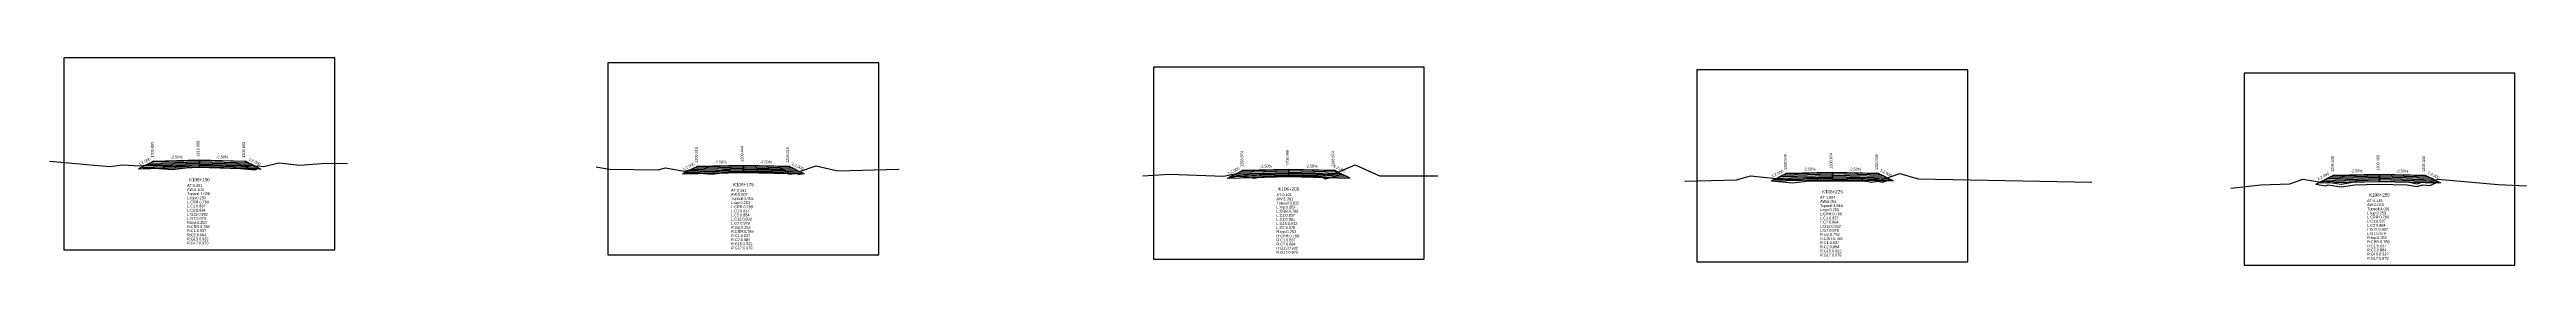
# Model space of a CAD drawing. Extents: x -7 to 78429, y 1189 to 1262.
# Drawn here: x 49385.5 to 49657.2, y 1198.5 to 1221.2 of the extents above; entities that cross this region are included whole.
import ezdxf
from ezdxf.enums import TextEntityAlignment as Align

# ---------------------------------------------------------------- set-up
doc = ezdxf.new("R2010")
doc.units = 0

msp = doc.modelspace()

# ---------------------------------------------------------------- linework, layer by layer
at = {"layer": 'A4_BORDER', "color": 7}
for points in [[(49387.129, 1200.165), (49416.829, 1200.165), (49416.829, 1221.165), (49387.129, 1221.165), (49387.129, 1200.165)], [(49446.789, 1199.635), (49476.489, 1199.635), (49476.489, 1220.635), (49446.789, 1220.635), (49446.789, 1199.635)], [(49506.616, 1199.154), (49536.316, 1199.154), (49536.316, 1220.154), (49506.616, 1220.154), (49506.616, 1199.154)], [(49566.233, 1198.86), (49595.933, 1198.86), (49595.933, 1219.86), (49566.233, 1219.86), (49566.233, 1198.86)], [(49626.236, 1198.509), (49655.936, 1198.509), (49655.936, 1219.509), (49626.236, 1219.509), (49626.236, 1198.509)]]:
    msp.add_lwpolyline(points, dxfattribs=at)
at = {"layer": 'CLEAR_GROUND', "color": 8}
for points in [[(49395.325, 1209.056), (49395.412, 1209.05), (49396.586, 1209.159), (49399.021, 1208.976), (49400.494, 1209.13), (49401.927, 1209.218), (49406.503, 1209.085), (49408.042, 1208.913), (49408.411, 1209.059), (49408.714, 1209.015)], [(49455.025, 1208.512), (49455.146, 1208.491), (49455.746, 1208.639), (49458.255, 1208.444), (49459.505, 1208.627), (49461.557, 1208.68), (49465.783, 1208.655), (49466.778, 1208.444), (49467.39, 1208.57), (49467.787, 1208.412), (49468.18, 1208.548)], [(49514.725, 1208.004), (49515.895, 1208.255), (49517.658, 1208.03), (49518.999, 1208.238), (49521.406, 1208.309), (49524.924, 1208.241), (49525.456, 1207.958), (49526.423, 1208.168), (49527.213, 1208.5)], [(49574.425, 1207.72), (49576.75, 1207.487), (49578.531, 1207.712), (49581.014, 1207.734), (49584.481, 1207.728), (49585.41, 1207.563), (49586.087, 1207.682), (49586.585, 1207.566), (49587.466, 1207.857)], [(49634.125, 1207.359), (49635.174, 1207.192), (49635.476, 1207.272), (49636.874, 1207.068), (49638.378, 1207.297), (49641.014, 1207.354), (49644.118, 1207.297), (49645.232, 1207.086), (49645.794, 1207.279), (49646.629, 1207.229), (49647.535, 1207.597), (49647.58, 1207.593)]]:
    msp.add_lwpolyline(points, dxfattribs=at)
at = {"layer": 'DESIGN_ROAD_TRIMMED', "color": 1}
for points in [[(49395.325, 1209.056), (49396.979, 1209.883), (49396.979, 1209.883), (49396.874, 1209.83), (49396.874, 1209.83), (49396.558, 1209.672), (49396.558, 1209.672), (49396.242, 1209.515), (49396.242, 1209.515), (49395.926, 1209.357), (49395.926, 1209.357), (49395.611, 1209.199), (49395.611, 1209.199), (49395.295, 1209.041), (49401.979, 1209.208), (49401.979, 1209.358), (49401.979, 1209.358), (49401.979, 1209.508), (49401.979, 1209.508), (49401.979, 1209.658), (49401.979, 1209.658), (49401.979, 1209.808), (49401.979, 1209.808), (49401.979, 1209.958), (49401.979, 1209.958), (49401.979, 1210.008), (49401.979, 1210.008), (49401.979, 1210.008), (49401.979, 1210.008), (49401.979, 1210.008), (49401.979, 1209.958), (49401.979, 1209.958), (49401.979, 1209.808), (49401.979, 1209.808), (49401.979, 1209.658), (49401.979, 1209.658), (49401.979, 1209.508), (49401.979, 1209.508), (49401.979, 1209.358), (49401.979, 1209.358), (49401.979, 1209.208), (49408.663, 1209.041), (49408.348, 1209.199), (49408.348, 1209.199), (49408.032, 1209.357), (49408.032, 1209.357), (49407.716, 1209.515), (49407.716, 1209.515), (49407.4, 1209.672), (49407.4, 1209.672), (49407.084, 1209.83), (49407.084, 1209.83), (49406.979, 1209.883), (49406.979, 1209.883), (49408.714, 1209.015)], [(49455.025, 1208.512), (49456.639, 1209.319), (49456.639, 1209.319), (49456.534, 1209.266), (49456.534, 1209.266), (49456.218, 1209.108), (49456.218, 1209.108), (49455.902, 1208.951), (49455.902, 1208.951), (49455.587, 1208.793), (49455.587, 1208.793), (49455.271, 1208.635), (49455.271, 1208.635), (49454.955, 1208.477), (49461.639, 1208.644), (49461.639, 1208.794), (49461.639, 1208.794), (49461.639, 1208.944), (49461.639, 1208.944), (49461.639, 1209.094), (49461.639, 1209.094), (49461.639, 1209.244), (49461.639, 1209.244), (49461.639, 1209.394), (49461.639, 1209.394), (49461.639, 1209.444), (49461.639, 1209.444), (49461.639, 1209.444), (49461.639, 1209.444), (49461.639, 1209.444), (49461.639, 1209.394), (49461.639, 1209.394), (49461.639, 1209.244), (49461.639, 1209.244), (49461.639, 1209.094), (49461.639, 1209.094), (49461.639, 1208.944), (49461.639, 1208.944), (49461.639, 1208.794), (49461.639, 1208.794), (49461.639, 1208.644), (49468.323, 1208.477), (49468.008, 1208.635), (49468.008, 1208.635), (49467.692, 1208.793), (49467.692, 1208.793), (49467.376, 1208.951), (49467.376, 1208.951), (49467.06, 1209.108), (49467.06, 1209.108), (49466.745, 1209.266), (49466.745, 1209.266), (49466.639, 1209.319), (49466.639, 1209.319), (49468.18, 1208.548)], [(49514.725, 1208.004), (49516.466, 1208.874), (49516.466, 1208.874), (49516.36, 1208.821), (49516.36, 1208.821), (49516.045, 1208.663), (49516.045, 1208.663), (49515.729, 1208.506), (49515.729, 1208.506), (49515.413, 1208.348), (49515.413, 1208.348), (49515.097, 1208.19), (49515.097, 1208.19), (49514.781, 1208.032), (49521.466, 1208.199), (49521.466, 1208.349), (49521.466, 1208.349), (49521.466, 1208.499), (49521.466, 1208.499), (49521.466, 1208.649), (49521.466, 1208.649), (49521.466, 1208.799), (49521.466, 1208.799), (49521.466, 1208.949), (49521.466, 1208.949), (49521.466, 1208.999), (49521.466, 1208.999), (49521.466, 1208.999), (49521.466, 1208.999), (49521.466, 1208.999), (49521.466, 1208.949), (49521.466, 1208.949), (49521.466, 1208.799), (49521.466, 1208.799), (49521.466, 1208.649), (49521.466, 1208.649), (49521.466, 1208.499), (49521.466, 1208.499), (49521.466, 1208.349), (49521.466, 1208.349), (49521.466, 1208.199), (49528.15, 1208.032), (49527.834, 1208.19), (49527.834, 1208.19), (49527.518, 1208.348), (49527.518, 1208.348), (49527.203, 1208.506), (49527.203, 1208.506), (49526.887, 1208.663), (49526.887, 1208.663), (49526.571, 1208.821), (49526.571, 1208.821), (49526.466, 1208.874), (49526.466, 1208.874), (49527.213, 1208.5)], [(49574.425, 1207.72), (49576.083, 1208.549), (49576.083, 1208.549), (49575.978, 1208.496), (49575.978, 1208.496), (49575.662, 1208.338), (49575.662, 1208.338), (49575.346, 1208.181), (49575.346, 1208.181), (49575.03, 1208.023), (49575.03, 1208.023), (49574.715, 1207.865), (49574.715, 1207.865), (49574.399, 1207.707), (49581.083, 1207.874), (49581.083, 1208.024), (49581.083, 1208.024), (49581.083, 1208.174), (49581.083, 1208.174), (49581.083, 1208.324), (49581.083, 1208.324), (49581.083, 1208.474), (49581.083, 1208.474), (49581.083, 1208.624), (49581.083, 1208.624), (49581.083, 1208.674), (49581.083, 1208.674), (49581.083, 1208.674), (49581.083, 1208.674), (49581.083, 1208.674), (49581.083, 1208.624), (49581.083, 1208.624), (49581.083, 1208.474), (49581.083, 1208.474), (49581.083, 1208.324), (49581.083, 1208.324), (49581.083, 1208.174), (49581.083, 1208.174), (49581.083, 1208.024), (49581.083, 1208.024), (49581.083, 1207.874), (49587.767, 1207.707), (49587.451, 1207.865), (49587.451, 1207.865), (49587.136, 1208.023), (49587.136, 1208.023), (49586.82, 1208.181), (49586.82, 1208.181), (49586.504, 1208.338), (49586.504, 1208.338), (49586.188, 1208.496), (49586.188, 1208.496), (49586.083, 1208.549), (49586.083, 1208.549), (49587.466, 1207.857)], [(49634.125, 1207.359), (49636.086, 1208.34), (49636.086, 1208.34), (49635.981, 1208.287), (49635.981, 1208.287), (49635.665, 1208.129), (49635.665, 1208.129), (49635.349, 1207.972), (49635.349, 1207.972), (49635.034, 1207.814), (49635.034, 1207.814), (49634.718, 1207.656), (49634.718, 1207.656), (49634.402, 1207.498), (49641.086, 1207.665), (49641.086, 1207.815), (49641.086, 1207.815), (49641.086, 1207.965), (49641.086, 1207.965), (49641.086, 1208.115), (49641.086, 1208.115), (49641.086, 1208.265), (49641.086, 1208.265), (49641.086, 1208.415), (49641.086, 1208.415), (49641.086, 1208.465), (49641.086, 1208.465), (49641.086, 1208.465), (49641.086, 1208.465), (49641.086, 1208.465), (49641.086, 1208.415), (49641.086, 1208.415), (49641.086, 1208.265), (49641.086, 1208.265), (49641.086, 1208.115), (49641.086, 1208.115), (49641.086, 1207.965), (49641.086, 1207.965), (49641.086, 1207.815), (49641.086, 1207.815), (49641.086, 1207.665), (49647.771, 1207.498), (49647.455, 1207.656), (49647.455, 1207.656), (49647.139, 1207.814), (49647.139, 1207.814), (49646.823, 1207.972), (49646.823, 1207.972), (49646.507, 1208.129), (49646.507, 1208.129), (49646.192, 1208.287), (49646.192, 1208.287), (49646.086, 1208.34), (49646.086, 1208.34), (49647.58, 1207.593)]]:
    msp.add_lwpolyline(points, dxfattribs=at)
at = {"layer": 'FINISHED_ROAD', "color": 2}
for points in [[(49396.979, 1209.883), (49396.979, 1209.883), (49401.979, 1210.008), (49406.979, 1209.883), (49406.979, 1209.883)], [(49456.639, 1209.319), (49456.639, 1209.319), (49461.639, 1209.444), (49466.639, 1209.319), (49466.639, 1209.319)], [(49516.466, 1208.874), (49516.466, 1208.874), (49521.466, 1208.999), (49526.466, 1208.874), (49526.466, 1208.874)], [(49576.083, 1208.549), (49576.083, 1208.549), (49581.083, 1208.674), (49586.083, 1208.549), (49586.083, 1208.549)], [(49636.086, 1208.34), (49636.086, 1208.34), (49641.086, 1208.465), (49646.086, 1208.34), (49646.086, 1208.34)]]:
    msp.add_lwpolyline(points, dxfattribs=at)
at = {"layer": 'LAYER_0', "color": 4}
for points in [[(49396.979, 1209.883), (49396.874, 1209.83), (49401.979, 1209.958), (49401.979, 1210.008)], [(49456.639, 1209.319), (49456.534, 1209.266), (49461.639, 1209.394), (49461.639, 1209.444)], [(49516.466, 1208.874), (49516.36, 1208.821), (49521.466, 1208.949), (49521.466, 1208.999)], [(49576.083, 1208.549), (49575.978, 1208.496), (49581.083, 1208.624), (49581.083, 1208.674)], [(49636.086, 1208.34), (49635.981, 1208.287), (49641.086, 1208.415), (49641.086, 1208.465)]]:
    msp.add_lwpolyline(points, dxfattribs=at)
at = {"layer": 'LAYER_1', "color": 4}
for points in [[(49396.874, 1209.83), (49396.558, 1209.672), (49401.979, 1209.808), (49401.979, 1209.958)], [(49456.534, 1209.266), (49456.218, 1209.108), (49461.639, 1209.244), (49461.639, 1209.394)], [(49516.36, 1208.821), (49516.045, 1208.663), (49521.466, 1208.799), (49521.466, 1208.949)], [(49575.978, 1208.496), (49575.662, 1208.338), (49581.083, 1208.474), (49581.083, 1208.624)], [(49635.981, 1208.287), (49635.665, 1208.129), (49641.086, 1208.265), (49641.086, 1208.415)]]:
    msp.add_lwpolyline(points, dxfattribs=at)
at = {"layer": 'LAYER_10', "color": 6}
for points in [[(49408.032, 1209.357), (49408.348, 1209.199), (49401.979, 1209.358), (49401.979, 1209.508)], [(49467.692, 1208.793), (49468.008, 1208.635), (49461.639, 1208.794), (49461.639, 1208.944)], [(49527.518, 1208.348), (49527.834, 1208.19), (49521.466, 1208.349), (49521.466, 1208.499)], [(49587.136, 1208.023), (49587.451, 1207.865), (49581.083, 1208.024), (49581.083, 1208.174)], [(49647.139, 1207.814), (49647.455, 1207.656), (49641.086, 1207.815), (49641.086, 1207.965)]]:
    msp.add_lwpolyline(points, dxfattribs=at)
at = {"layer": 'LAYER_11', "color": 6}
for points in [[(49408.348, 1209.199), (49408.663, 1209.041), (49401.979, 1209.208), (49401.979, 1209.358)], [(49468.008, 1208.635), (49468.323, 1208.477), (49461.639, 1208.644), (49461.639, 1208.794)], [(49527.834, 1208.19), (49528.15, 1208.032), (49521.466, 1208.199), (49521.466, 1208.349)], [(49587.451, 1207.865), (49587.767, 1207.707), (49581.083, 1207.874), (49581.083, 1208.024)], [(49647.455, 1207.656), (49647.771, 1207.498), (49641.086, 1207.665), (49641.086, 1207.815)]]:
    msp.add_lwpolyline(points, dxfattribs=at)
at = {"layer": 'LAYER_2', "color": 4}
for points in [[(49396.558, 1209.672), (49396.242, 1209.515), (49401.979, 1209.658), (49401.979, 1209.808)], [(49456.218, 1209.108), (49455.902, 1208.951), (49461.639, 1209.094), (49461.639, 1209.244)], [(49516.045, 1208.663), (49515.729, 1208.506), (49521.466, 1208.649), (49521.466, 1208.799)], [(49575.662, 1208.338), (49575.346, 1208.181), (49581.083, 1208.324), (49581.083, 1208.474)], [(49635.665, 1208.129), (49635.349, 1207.972), (49641.086, 1208.115), (49641.086, 1208.265)]]:
    msp.add_lwpolyline(points, dxfattribs=at)
at = {"layer": 'LAYER_3', "color": 4}
for points in [[(49396.242, 1209.515), (49395.926, 1209.357), (49401.979, 1209.508), (49401.979, 1209.658)], [(49455.902, 1208.951), (49455.587, 1208.793), (49461.639, 1208.944), (49461.639, 1209.094)], [(49515.729, 1208.506), (49515.413, 1208.348), (49521.466, 1208.499), (49521.466, 1208.649)], [(49575.346, 1208.181), (49575.03, 1208.023), (49581.083, 1208.174), (49581.083, 1208.324)], [(49635.349, 1207.972), (49635.034, 1207.814), (49641.086, 1207.965), (49641.086, 1208.115)]]:
    msp.add_lwpolyline(points, dxfattribs=at)
at = {"layer": 'LAYER_4', "color": 4}
for points in [[(49395.926, 1209.357), (49395.611, 1209.199), (49401.979, 1209.358), (49401.979, 1209.508)], [(49455.587, 1208.793), (49455.271, 1208.635), (49461.639, 1208.794), (49461.639, 1208.944)], [(49515.413, 1208.348), (49515.097, 1208.19), (49521.466, 1208.349), (49521.466, 1208.499)], [(49575.03, 1208.023), (49574.715, 1207.865), (49581.083, 1208.024), (49581.083, 1208.174)], [(49635.034, 1207.814), (49634.718, 1207.656), (49641.086, 1207.815), (49641.086, 1207.965)]]:
    msp.add_lwpolyline(points, dxfattribs=at)
at = {"layer": 'LAYER_5', "color": 4}
for points in [[(49395.611, 1209.199), (49395.295, 1209.041), (49401.979, 1209.208), (49401.979, 1209.358)], [(49455.271, 1208.635), (49454.955, 1208.477), (49461.639, 1208.644), (49461.639, 1208.794)], [(49515.097, 1208.19), (49514.781, 1208.032), (49521.466, 1208.199), (49521.466, 1208.349)], [(49574.715, 1207.865), (49574.399, 1207.707), (49581.083, 1207.874), (49581.083, 1208.024)], [(49634.718, 1207.656), (49634.402, 1207.498), (49641.086, 1207.665), (49641.086, 1207.815)]]:
    msp.add_lwpolyline(points, dxfattribs=at)
at = {"layer": 'LAYER_6', "color": 6}
for points in [[(49406.979, 1209.883), (49407.084, 1209.83), (49401.979, 1209.958), (49401.979, 1210.008)], [(49466.639, 1209.319), (49466.745, 1209.266), (49461.639, 1209.394), (49461.639, 1209.444)], [(49526.466, 1208.874), (49526.571, 1208.821), (49521.466, 1208.949), (49521.466, 1208.999)], [(49586.083, 1208.549), (49586.188, 1208.496), (49581.083, 1208.624), (49581.083, 1208.674)], [(49646.086, 1208.34), (49646.192, 1208.287), (49641.086, 1208.415), (49641.086, 1208.465)]]:
    msp.add_lwpolyline(points, dxfattribs=at)
at = {"layer": 'LAYER_7', "color": 6}
for points in [[(49407.084, 1209.83), (49407.4, 1209.672), (49401.979, 1209.808), (49401.979, 1209.958)], [(49466.745, 1209.266), (49467.06, 1209.108), (49461.639, 1209.244), (49461.639, 1209.394)], [(49526.571, 1208.821), (49526.887, 1208.663), (49521.466, 1208.799), (49521.466, 1208.949)], [(49586.188, 1208.496), (49586.504, 1208.338), (49581.083, 1208.474), (49581.083, 1208.624)], [(49646.192, 1208.287), (49646.507, 1208.129), (49641.086, 1208.265), (49641.086, 1208.415)]]:
    msp.add_lwpolyline(points, dxfattribs=at)
at = {"layer": 'LAYER_8', "color": 6}
for points in [[(49407.4, 1209.672), (49407.716, 1209.515), (49401.979, 1209.658), (49401.979, 1209.808)], [(49467.06, 1209.108), (49467.376, 1208.951), (49461.639, 1209.094), (49461.639, 1209.244)], [(49526.887, 1208.663), (49527.203, 1208.506), (49521.466, 1208.649), (49521.466, 1208.799)], [(49586.504, 1208.338), (49586.82, 1208.181), (49581.083, 1208.324), (49581.083, 1208.474)], [(49646.507, 1208.129), (49646.823, 1207.972), (49641.086, 1208.115), (49641.086, 1208.265)]]:
    msp.add_lwpolyline(points, dxfattribs=at)
at = {"layer": 'LAYER_9', "color": 6}
for points in [[(49407.716, 1209.515), (49408.032, 1209.357), (49401.979, 1209.508), (49401.979, 1209.658)], [(49467.376, 1208.951), (49467.692, 1208.793), (49461.639, 1208.944), (49461.639, 1209.094)], [(49527.203, 1208.506), (49527.518, 1208.348), (49521.466, 1208.499), (49521.466, 1208.649)], [(49586.82, 1208.181), (49587.136, 1208.023), (49581.083, 1208.174), (49581.083, 1208.324)], [(49646.823, 1207.972), (49647.139, 1207.814), (49641.086, 1207.965), (49641.086, 1208.115)]]:
    msp.add_lwpolyline(points, dxfattribs=at)
at = {"layer": 'NATURAL_GROUND', "color": 3}
for points in [[(49385.543, 1209.876), (49389.648, 1209.491), (49392.168, 1209.298), (49393.571, 1209.486), (49395.409, 1209.351), (49396.583, 1209.46), (49399.016, 1209.277), (49400.469, 1209.429), (49401.922, 1209.518), (49406.524, 1209.385), (49408.001, 1209.219), (49408.375, 1209.368), (49409.025, 1209.274), (49410.743, 1209.69), (49413.012, 1209.428), (49415.837, 1209.66), (49418.241, 1209.629)], [(49445.5, 1209.252), (49446.915, 1208.994), (49452.3, 1208.921), (49453.114, 1209.151), (49455.135, 1208.797), (49455.721, 1208.942), (49458.245, 1208.746), (49459.479, 1208.926), (49461.554, 1208.98), (49465.815, 1208.954), (49466.779, 1208.751), (49467.417, 1208.882), (49467.794, 1208.732), (49469.644, 1209.376), (49471.995, 1208.799), (49478.739, 1208.984)], [(49505.447, 1208.264), (49508.385, 1208.466), (49514.355, 1208.231), (49515.883, 1208.559), (49517.654, 1208.333), (49518.972, 1208.538), (49521.405, 1208.609), (49525.002, 1208.539), (49525.5, 1208.274), (49526.333, 1208.455), (49528.751, 1209.472), (49531.425, 1208.252), (49537.825, 1208.253)], [(49564.917, 1207.678), (49567.744, 1207.775), (49570.573, 1207.849), (49572.104, 1208.255), (49576.746, 1207.789), (49578.511, 1208.012), (49581.013, 1208.034), (49584.508, 1208.028), (49585.41, 1207.868), (49586.095, 1207.988), (49586.571, 1207.877), (49588.487, 1208.511), (49590.506, 1207.935), (49609.558, 1207.579)], [(49624.784, 1206.928), (49628.086, 1207.286), (49631.276, 1207.402), (49632.671, 1207.896), (49635.158, 1207.498), (49635.458, 1207.578), (49636.873, 1207.371), (49638.352, 1207.596), (49641.013, 1207.654), (49644.149, 1207.596), (49645.209, 1207.395), (49645.752, 1207.582), (49646.579, 1207.532), (49647.488, 1207.902), (49651.218, 1207.591), (49654.095, 1207.34), (49657.213, 1207.186)]]:
    msp.add_lwpolyline(points, dxfattribs=at)
at = {"layer": 'STRUCTURE_LEFT', "color": 4}
for points in [[(49396.979, 1209.883), (49396.874, 1209.83), (49396.874, 1209.83), (49396.558, 1209.672), (49396.558, 1209.672), (49396.242, 1209.515), (49396.242, 1209.515), (49395.926, 1209.357), (49395.926, 1209.357), (49395.611, 1209.199), (49395.611, 1209.199), (49395.295, 1209.041), (49401.979, 1209.208), (49401.979, 1209.358), (49401.979, 1209.358), (49401.979, 1209.508), (49401.979, 1209.508), (49401.979, 1209.658), (49401.979, 1209.658), (49401.979, 1209.808), (49401.979, 1209.808), (49401.979, 1209.958), (49401.979, 1209.958), (49401.979, 1210.008), (49401.979, 1210.008)], [(49456.639, 1209.319), (49456.534, 1209.266), (49456.534, 1209.266), (49456.218, 1209.108), (49456.218, 1209.108), (49455.902, 1208.951), (49455.902, 1208.951), (49455.587, 1208.793), (49455.587, 1208.793), (49455.271, 1208.635), (49455.271, 1208.635), (49454.955, 1208.477), (49461.639, 1208.644), (49461.639, 1208.794), (49461.639, 1208.794), (49461.639, 1208.944), (49461.639, 1208.944), (49461.639, 1209.094), (49461.639, 1209.094), (49461.639, 1209.244), (49461.639, 1209.244), (49461.639, 1209.394), (49461.639, 1209.394), (49461.639, 1209.444), (49461.639, 1209.444)], [(49516.466, 1208.874), (49516.36, 1208.821), (49516.36, 1208.821), (49516.045, 1208.663), (49516.045, 1208.663), (49515.729, 1208.506), (49515.729, 1208.506), (49515.413, 1208.348), (49515.413, 1208.348), (49515.097, 1208.19), (49515.097, 1208.19), (49514.781, 1208.032), (49521.466, 1208.199), (49521.466, 1208.349), (49521.466, 1208.349), (49521.466, 1208.499), (49521.466, 1208.499), (49521.466, 1208.649), (49521.466, 1208.649), (49521.466, 1208.799), (49521.466, 1208.799), (49521.466, 1208.949), (49521.466, 1208.949), (49521.466, 1208.999), (49521.466, 1208.999)], [(49576.083, 1208.549), (49575.978, 1208.496), (49575.978, 1208.496), (49575.662, 1208.338), (49575.662, 1208.338), (49575.346, 1208.181), (49575.346, 1208.181), (49575.03, 1208.023), (49575.03, 1208.023), (49574.715, 1207.865), (49574.715, 1207.865), (49574.399, 1207.707), (49581.083, 1207.874), (49581.083, 1208.024), (49581.083, 1208.024), (49581.083, 1208.174), (49581.083, 1208.174), (49581.083, 1208.324), (49581.083, 1208.324), (49581.083, 1208.474), (49581.083, 1208.474), (49581.083, 1208.624), (49581.083, 1208.624), (49581.083, 1208.674), (49581.083, 1208.674)], [(49636.086, 1208.34), (49635.981, 1208.287), (49635.981, 1208.287), (49635.665, 1208.129), (49635.665, 1208.129), (49635.349, 1207.972), (49635.349, 1207.972), (49635.034, 1207.814), (49635.034, 1207.814), (49634.718, 1207.656), (49634.718, 1207.656), (49634.402, 1207.498), (49641.086, 1207.665), (49641.086, 1207.815), (49641.086, 1207.815), (49641.086, 1207.965), (49641.086, 1207.965), (49641.086, 1208.115), (49641.086, 1208.115), (49641.086, 1208.265), (49641.086, 1208.265), (49641.086, 1208.415), (49641.086, 1208.415), (49641.086, 1208.465), (49641.086, 1208.465)]]:
    msp.add_lwpolyline(points, dxfattribs=at)
at = {"layer": 'STRUCTURE_RIGHT', "color": 6}
for points in [[(49401.979, 1210.008), (49401.979, 1210.008), (49401.979, 1209.958), (49401.979, 1209.958), (49401.979, 1209.808), (49401.979, 1209.808), (49401.979, 1209.658), (49401.979, 1209.658), (49401.979, 1209.508), (49401.979, 1209.508), (49401.979, 1209.358), (49401.979, 1209.358), (49401.979, 1209.208), (49408.663, 1209.041), (49408.348, 1209.199), (49408.348, 1209.199), (49408.032, 1209.357), (49408.032, 1209.357), (49407.716, 1209.515), (49407.716, 1209.515), (49407.4, 1209.672), (49407.4, 1209.672), (49407.084, 1209.83), (49407.084, 1209.83), (49406.979, 1209.883)], [(49461.639, 1209.444), (49461.639, 1209.444), (49461.639, 1209.394), (49461.639, 1209.394), (49461.639, 1209.244), (49461.639, 1209.244), (49461.639, 1209.094), (49461.639, 1209.094), (49461.639, 1208.944), (49461.639, 1208.944), (49461.639, 1208.794), (49461.639, 1208.794), (49461.639, 1208.644), (49468.323, 1208.477), (49468.008, 1208.635), (49468.008, 1208.635), (49467.692, 1208.793), (49467.692, 1208.793), (49467.376, 1208.951), (49467.376, 1208.951), (49467.06, 1209.108), (49467.06, 1209.108), (49466.745, 1209.266), (49466.745, 1209.266), (49466.639, 1209.319)], [(49521.466, 1208.999), (49521.466, 1208.999), (49521.466, 1208.949), (49521.466, 1208.949), (49521.466, 1208.799), (49521.466, 1208.799), (49521.466, 1208.649), (49521.466, 1208.649), (49521.466, 1208.499), (49521.466, 1208.499), (49521.466, 1208.349), (49521.466, 1208.349), (49521.466, 1208.199), (49528.15, 1208.032), (49527.834, 1208.19), (49527.834, 1208.19), (49527.518, 1208.348), (49527.518, 1208.348), (49527.203, 1208.506), (49527.203, 1208.506), (49526.887, 1208.663), (49526.887, 1208.663), (49526.571, 1208.821), (49526.571, 1208.821), (49526.466, 1208.874)], [(49581.083, 1208.674), (49581.083, 1208.674), (49581.083, 1208.624), (49581.083, 1208.624), (49581.083, 1208.474), (49581.083, 1208.474), (49581.083, 1208.324), (49581.083, 1208.324), (49581.083, 1208.174), (49581.083, 1208.174), (49581.083, 1208.024), (49581.083, 1208.024), (49581.083, 1207.874), (49587.767, 1207.707), (49587.451, 1207.865), (49587.451, 1207.865), (49587.136, 1208.023), (49587.136, 1208.023), (49586.82, 1208.181), (49586.82, 1208.181), (49586.504, 1208.338), (49586.504, 1208.338), (49586.188, 1208.496), (49586.188, 1208.496), (49586.083, 1208.549)], [(49641.086, 1208.465), (49641.086, 1208.465), (49641.086, 1208.415), (49641.086, 1208.415), (49641.086, 1208.265), (49641.086, 1208.265), (49641.086, 1208.115), (49641.086, 1208.115), (49641.086, 1207.965), (49641.086, 1207.965), (49641.086, 1207.815), (49641.086, 1207.815), (49641.086, 1207.665), (49647.771, 1207.498), (49647.455, 1207.656), (49647.455, 1207.656), (49647.139, 1207.814), (49647.139, 1207.814), (49646.823, 1207.972), (49646.823, 1207.972), (49646.507, 1208.129), (49646.507, 1208.129), (49646.192, 1208.287), (49646.192, 1208.287), (49646.086, 1208.34)]]:
    msp.add_lwpolyline(points, dxfattribs=at)

# ---------------------------------------------------------------- texts
at = {"layer": 'INFO_TEXT'}
for s, p in [('AT:0.451', (49400.629, 1207.065)), ('AW:0.104', (49400.629, 1206.615)), ('Topsoil:4.036', (49400.629, 1206.165)), ('AT:0.161', (49460.289, 1206.535)), ('AW:0.607', (49460.289, 1206.085)), ('AT:0.101', (49520.116, 1206.054)), ('L:top:0.253', (49400.629, 1205.715)), ('L:CRR:0.789', (49400.629, 1205.265)), ('L:C1:0.837', (49400.629, 1204.815)), ('L:C2:0.884', (49400.629, 1204.365)), ('L:G15:0.932', (49400.629, 1203.915)), ('L:G7:0.979', (49400.629, 1203.465)), ('Topsoil:3.985', (49460.289, 1205.635)), ('L:top:0.253', (49460.289, 1205.185)), ('L:CRR:0.789', (49460.289, 1204.735)), ('L:C1:0.837', (49460.289, 1204.285)), ('L:C2:0.884', (49460.289, 1203.835)), ('L:G15:0.932', (49460.289, 1203.385)), ('AW:1.391', (49520.116, 1205.604)), ('Topsoil:3.812', (49520.116, 1205.154)), ('L:top:0.253', (49520.116, 1204.704)), ('L:CRR:0.789', (49520.116, 1204.254)), ('L:C1:0.837', (49520.116, 1203.804)), ('L:C2:0.884', (49520.116, 1203.354)), ('AT:1.604', (49579.733, 1205.76)), ('AW:0.051', (49579.733, 1205.31)), ('Topsoil:3.946', (49579.733, 1204.86)), ('L:top:0.253', (49579.733, 1204.41)), ('L:CRR:0.789', (49579.733, 1203.96)), ('L:C1:0.837', (49579.733, 1203.51)), ('AT:4.145', (49639.736, 1205.409)), ('AW:0.023', (49639.736, 1204.959)), ('Topsoil:4.091', (49639.736, 1204.509)), ('L:top:0.253', (49639.736, 1204.059)), ('L:CRR:0.789', (49639.736, 1203.609)), ('R:top:0.253', (49400.629, 1203.015)), ('R:CRR:0.789', (49400.629, 1202.565)), ('R:C1:0.837', (49400.629, 1202.115)), ('R:C2:0.884', (49400.629, 1201.665)), ('R:G15:0.932', (49400.629, 1201.215)), ('R:G17:0.979', (49400.629, 1200.765)), ('L:G7:0.979', (49460.289, 1202.935)), ('R:top:0.253', (49460.289, 1202.485)), ('R:CRR:0.789', (49460.289, 1202.035)), ('R:C1:0.837', (49460.289, 1201.585)), ('R:C2:0.884', (49460.289, 1201.135)), ('R:G15:0.932', (49460.289, 1200.685)), ('L:G15:0.932', (49520.116, 1202.904)), ('L:G7:0.979', (49520.116, 1202.454)), ('R:top:0.253', (49520.116, 1202.004)), ('R:CRR:0.789', (49520.116, 1201.554)), ('R:C1:0.837', (49520.116, 1201.104)), ('R:C2:0.884', (49520.116, 1200.654)), ('L:C2:0.884', (49579.733, 1203.06)), ('L:G15:0.932', (49579.733, 1202.61)), ('L:G7:0.979', (49579.733, 1202.16)), ('R:top:0.253', (49579.733, 1201.71)), ('R:CRR:0.789', (49579.733, 1201.26)), ('R:C1:0.837', (49579.733, 1200.81)), ('L:C1:0.837', (49639.736, 1203.159)), ('L:C2:0.884', (49639.736, 1202.709)), ('L:G15:0.932', (49639.736, 1202.259)), ('L:G7:0.979', (49639.736, 1201.809)), ('R:top:0.253', (49639.736, 1201.359)), ('R:CRR:0.789', (49639.736, 1200.909)), ('R:G17:0.979', (49460.289, 1200.235)), ('R:G15:0.932', (49520.116, 1200.204)), ('R:G17:0.979', (49520.116, 1199.754)), ('R:C2:0.884', (49579.733, 1200.36)), ('R:G15:0.932', (49579.733, 1199.91)), ('R:G17:0.979', (49579.733, 1199.46)), ('R:C1:0.837', (49639.736, 1200.459)), ('R:C2:0.884', (49639.736, 1200.009)), ('R:G15:0.932', (49639.736, 1199.559)), ('R:G17:0.979', (49639.736, 1199.109))]:
    msp.add_text(s, height=0.3, dxfattribs=at).set_placement(p)
at = {"layer": 'LEFT_TEXT_H'}
for s, p in [('1209.883', (49396.979, 1210.243)), ('1209.319', (49456.639, 1209.679)), ('1208.874', (49516.466, 1209.234)), ('1208.549', (49576.083, 1208.909)), ('1208.340', (49636.086, 1208.7))]:
    msp.add_text(s, height=0.3, rotation=90, dxfattribs=at).set_placement(p)
at = {"layer": 'POINT_TEXT_H'}
for s, p in [('1210.008', (49401.979, 1210.368)), ('1209.444', (49461.639, 1209.804)), ('1208.999', (49521.466, 1209.359)), ('1208.674', (49581.083, 1209.034)), ('1208.465', (49641.086, 1208.825))]:
    msp.add_text(s, height=0.3, rotation=90, dxfattribs=at).set_placement(p)
at = {"layer": 'RIGHT_TEXT_H'}
for s, p in [('1209.883', (49406.979, 1210.243)), ('1209.319', (49466.639, 1209.679)), ('1208.874', (49526.466, 1209.234)), ('1208.549', (49586.083, 1208.909)), ('1208.340', (49646.086, 1208.7))]:
    msp.add_text(s, height=0.3, rotation=90, dxfattribs=at).set_placement(p)
at = {"layer": 'SLOPE_left'}
for p in [(49396.072, 1209.631), (49455.752, 1209.076), (49515.515, 1208.6), (49575.174, 1208.296), (49635.025, 1208.011)]:
    msp.add_text('1:2.000', height=0.3, rotation=26.565, dxfattribs=at).set_placement(p, align=Align.BOTTOM_CENTER)
at = {"layer": 'SLOPE_right'}
for p in [(49407.927, 1209.61), (49467.49, 1209.095), (49526.92, 1208.848), (49586.855, 1208.364), (49646.914, 1208.127)]:
    msp.add_text('1:2.000', height=0.3, rotation=-26.565, dxfattribs=at).set_placement(p, align=Align.BOTTOM_CENTER)
at = {"layer": 'SLOPE_TEXT'}
for p in [(49399.479, 1210.186), (49404.479, 1210.186), (49459.139, 1209.621), (49464.139, 1209.621), (49518.966, 1209.177), (49523.966, 1209.177), (49578.583, 1208.851), (49583.583, 1208.851), (49638.586, 1208.642), (49643.586, 1208.642)]:
    msp.add_text('-2.50%', height=0.3, dxfattribs=at).set_placement(p, align=Align.CENTER)
at = {"layer": 'STATION_TITLE'}
for s, p in [('K106+150', (49401.979, 1207.665)), ('K106+175', (49461.639, 1207.135)), ('K106+200', (49521.466, 1206.654)), ('K106+225', (49581.083, 1206.36)), ('K106+250', (49641.086, 1206.009))]:
    msp.add_text(s, height=0.36, dxfattribs=at).set_placement(p, align=Align.CENTER)

doc.saveas('drawing.dxf')
